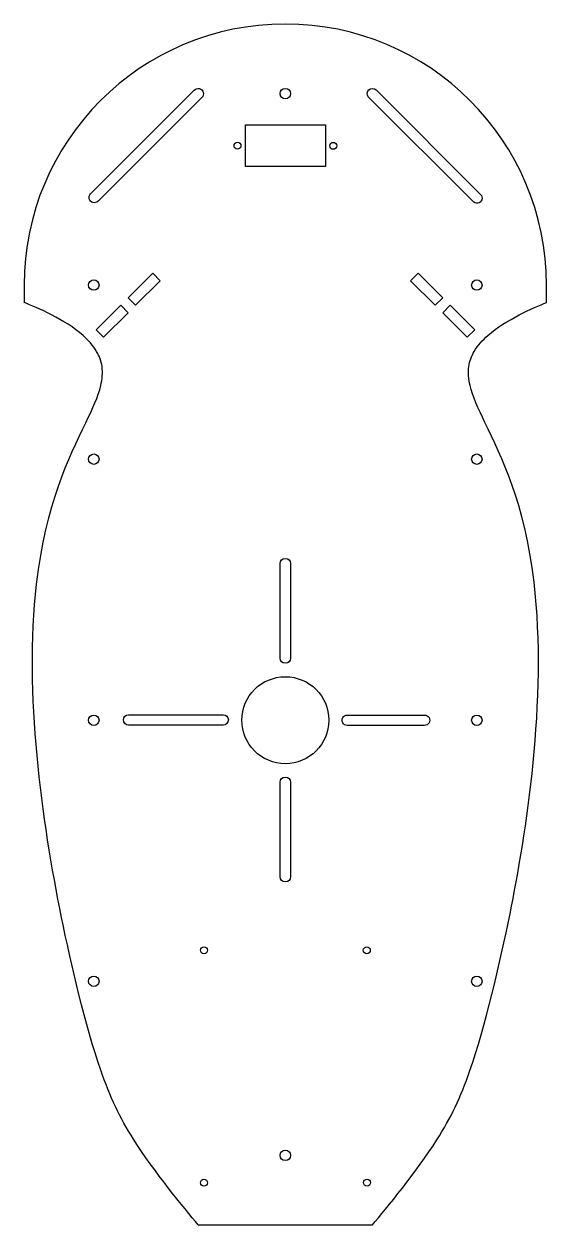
# Model space of a CAD drawing. Header units: millimetres. Extents: x -150 to 0, y -270 to 75.
import ezdxf

# ---------------------------------------------------------------- set-up
doc = ezdxf.new("R2010")
doc.units = ezdxf.units.MM
doc.layers.get('0').update_dxf_attribs({"linetype": 'CONTINUOUS'})

msp = doc.modelspace()

# ---------------------------------------------------------------- linework, layer by layer
for p, q in [((-150, 0), (-150, -4.98)), ((0, -5), (0, 0)), ((-100, -270), (-50, -270))]:
    msp.add_line(p, q)
for points in [[(-130.91, 26.21), (-101.14, 55.98, -1.066242), (-99, 53.89), (-128.79, 24.08, -1.000076)], [(-48.94, 56.06), (-18.93, 26.05, -1.065813), (-21.18, 24.07), (-51.19, 54.08, -0.938251)], [(-76.5, -107.15), (-76.5, -80.01, -1), (-73.5, -80.01), (-73.5, -107.15, -1)], [(-120, -123.41), (-92.85, -123.41, -1), (-92.85, -126.41), (-120, -126.41, -1)], [(-57.22, -123.5), (-35.03, -123.5, -1.02038), (-35.03, -126.5), (-57.22, -126.5, -1.000014)], [(-76.5, -169.95), (-76.5, -142.81, -1), (-73.5, -142.81), (-73.5, -169.95, -1)]]:
    msp.add_lwpolyline(points, format="xyb", close=True)
for points in [[(-63.48, 34.03), (-86.48, 34.03), (-86.48, 46.03), (-63.48, 46.03)], [(-110.91, 1.26), (-117.98, -5.81), (-120.1, -3.69), (-113.03, 3.38)], [(-39.01, 1.26), (-36.89, 3.38), (-29.81, -3.69), (-31.94, -5.81)], [(-120.1, -7.93), (-127.17, -15), (-129.29, -12.88), (-122.22, -5.81)], [(-22.74, -15), (-29.81, -7.93), (-27.69, -5.81), (-20.62, -12.88)]]:
    msp.add_lwpolyline(points, close=True)
for centre, radius in [((-75, 55), 1.5), ((-88.73, 40.03), 1), ((-61.23, 40.01), 1), ((-130, 0), 1.5), ((-20, 0), 1.5), ((-130, -50), 1.5), ((-20, -50), 1.5), ((-75, -125), 12.5), ((-130, -125), 1.5), ((-20, -125), 1.5), ((-98.35, -191.07), 1), ((-51.6, -191.07), 1), ((-130, -200), 1.5), ((-20, -200), 1.5), ((-75, -250), 1.5), ((-98.37, -257.87), 1), ((-51.52, -257.82), 1)]:
    msp.add_circle(centre, radius)
msp.add_arc((-75, 0), 75, 0, 180)
for points, knots in [([(-100, -270), (-104.07, -265.13), (-112.76, -254.59), (-122.55, -239.09), (-125.3, -233.31), (-132.34, -212.96), (-136.58, -194.85), (-144.89, -153.87), (-150.04, -117.17), (-143.75, -62.61), (-137.15, -49.68), (-130.34, -35.48), (-128.74, -32.03), (-127.55, -26.99), (-127.39, -25.2), (-127.86, -21.86), (-128.39, -20.42), (-130.18, -17.34), (-131.57, -15.82), (-138.32, -9.86), (-146.28, -6.5), (-150, -4.98)], [0.062271, 0.062271, 0.062271, 0.062271, 1.805183, 1.805183, 3.000484, 3.000484, 4.914626, 4.914626, 8.961597, 8.961597, 11.976191, 11.976191, 13.177827, 13.177827, 13.8754, 13.8754, 14.492352, 14.492352, 15.27305, 15.27305, 18.032704, 18.032704, 18.032704, 18.032704]), ([(-50, -270), (-45.94, -265.16), (-37.28, -254.7), (-27.45, -239.21), (-24.69, -233.44), (-17.68, -213.24), (-13.34, -194.88), (-5.98, -158.19), (0.43, -119.02), (-6.31, -62.33), (-12.87, -49.52), (-19.64, -35.42), (-21.22, -31.97), (-22.38, -27.02), (-22.56, -25.21), (-22.08, -21.84), (-21.54, -20.39), (-19.74, -17.31), (-18.34, -15.79), (-11.59, -9.85), (-3.67, -6.5), (0, -5)], [0.063576, 0.063576, 0.063576, 0.063576, 1.792784, 1.792784, 2.987047, 2.987047, 4.88614, 4.88614, 7.858675, 7.858675, 9.888383, 9.888383, 10.699723, 10.699723, 11.153865, 11.153865, 11.545078, 11.545078, 12.041846, 12.041846, 13.789002, 13.789002, 13.789002, 13.789002])]:
    msp.add_open_spline(points, degree=3, knots=knots)

doc.saveas('drawing.dxf')
